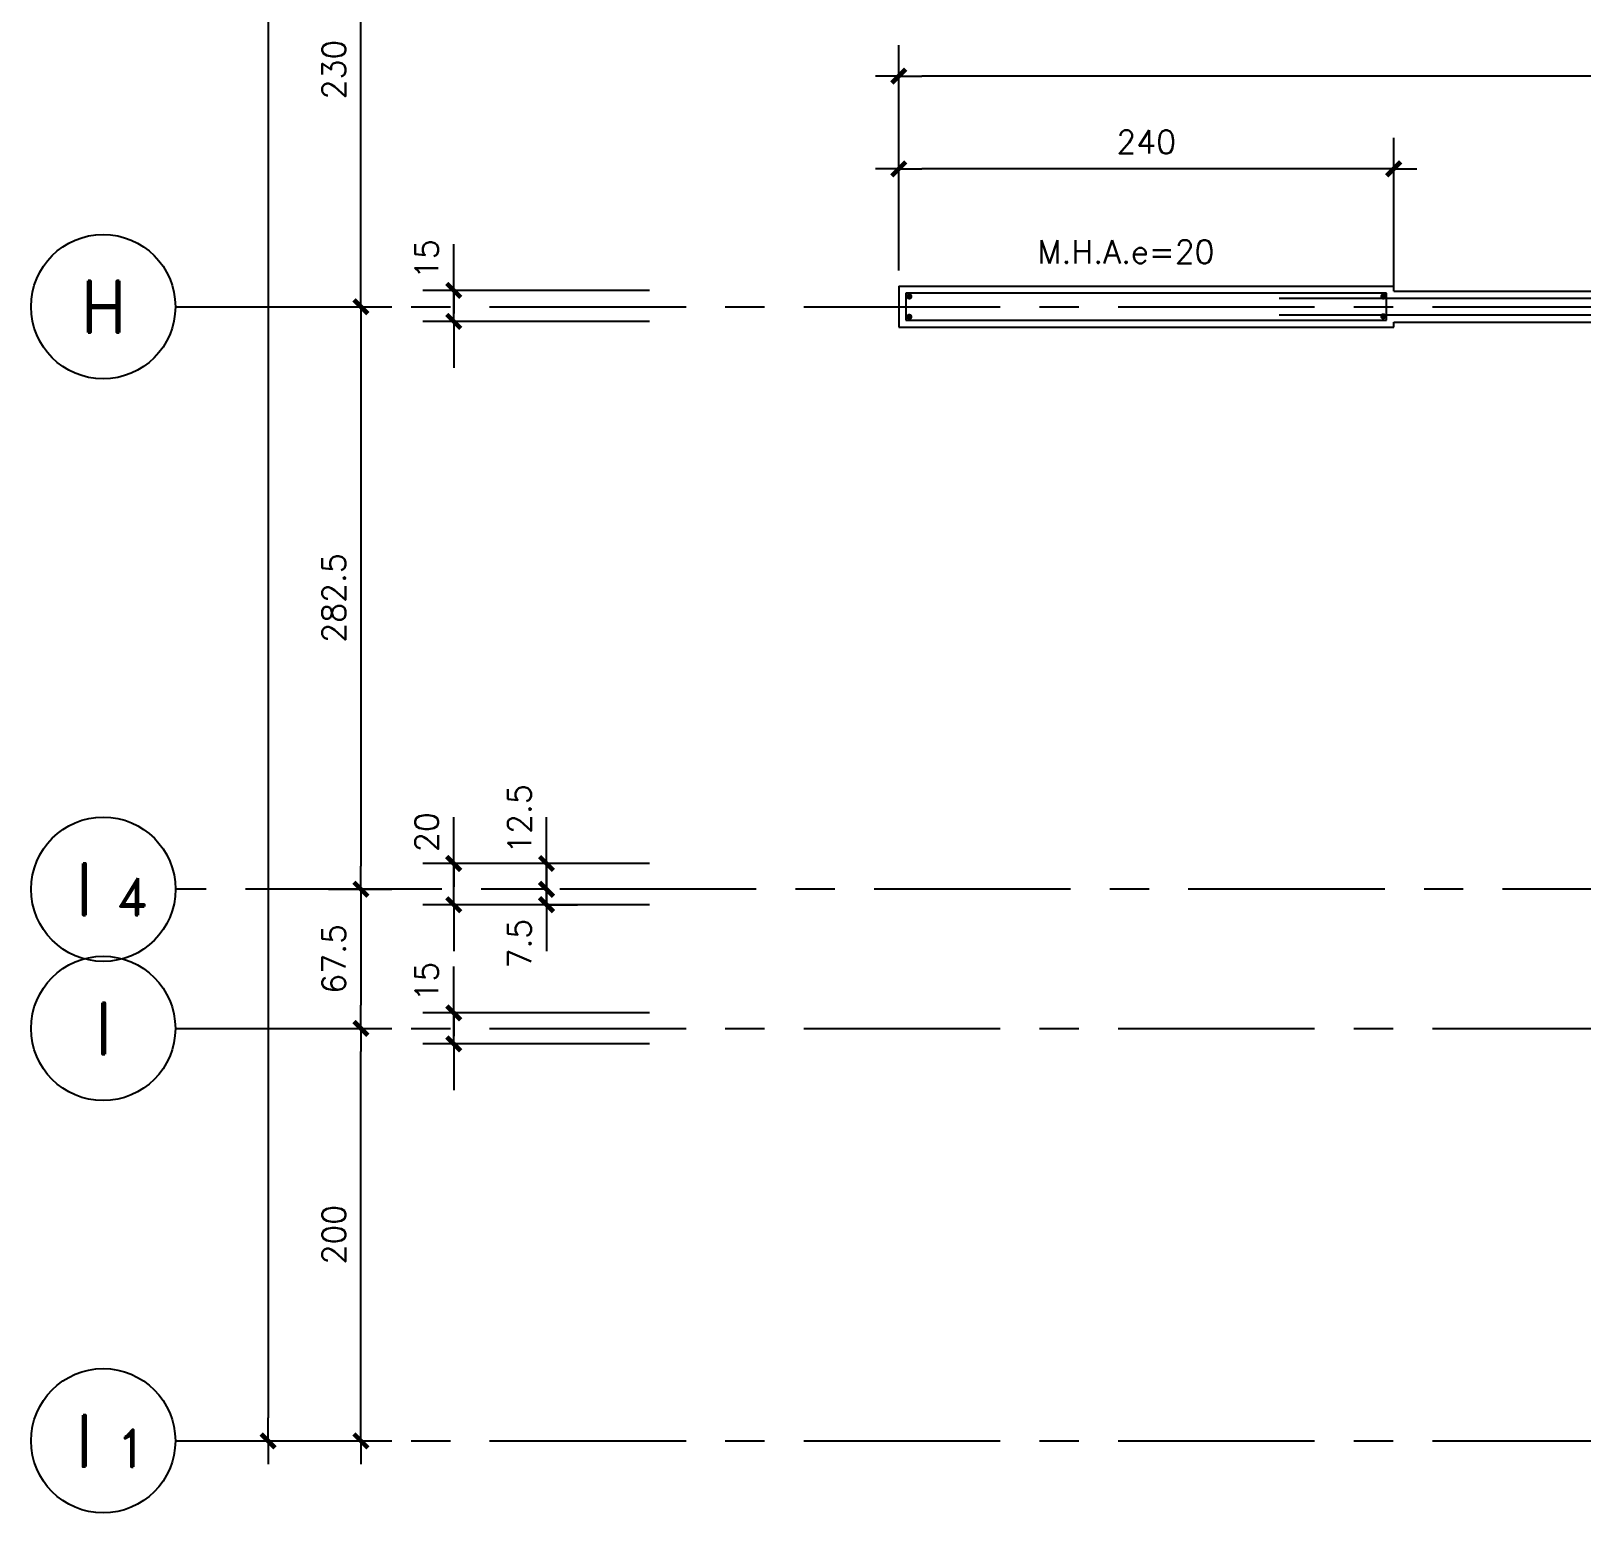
# Model space of a CAD drawing. Header units: millimetres. Extents: x -656851 to -651781, y 88238 to 91301.
# Drawn here: x -656851 to -656098, y 88793 to 89512 of the extents above; entities that cross this region are included whole.
import ezdxf
from ezdxf.enums import TextEntityAlignment as Align

# ---------------------------------------------------------------- set-up
doc = ezdxf.new("R2010")
doc.units = ezdxf.units.MM
doc.header["$LTSCALE"] = 30
doc.linetypes.add('CENTER', pattern=[50.8, 31.75, -6.35, 6.35, -6.35])
for name, color, linetype in [('A-LINEA 015', 6, 'Continuous'), ('COTAS', 5, 'Continuous'), ('Cotas2', 1, 'Continuous'), ('EJES', 1, 'CENTER'), ('MALLA', 1, 'Continuous'), ('MUROS', 5, 'Continuous'), ('TEXTOS1', 9, 'Continuous')]:
    doc.layers.add(name, color=color, linetype=linetype)
doc.styles.add('ROMAND', font='romand')
doc.styles.add('ROMANS', font='romans')
doc.dimstyles.new('ING-50', dxfattribs={"dimscale": 5, "dimtxt": 2.25, "dimasz": 2.25, "dimexe": 3, "dimexo": 0, "dimgap": 1.5, "dimtad": 1, "dimdec": 1, "dimzin": 12, "dimdsep": 46, "dimtxsty": 'ROMANS', "dimblk1": 'TICK1', "dimblk2": 'TICK1', "dimsah": 1, "dimcen": 0.09, "dimclrd": 2, "dimclre": 1, "dimclrt": 3, "dimadec": 1, "dimazin": 3, "dimtfac": 1, "dimtdec": 1, "dimtix": 1, "dimtmove": 2, "dimatfit": 3, "dimfxl": 3, "dimtolj": 1, "dimtzin": 12, "dimarcsym": 0})

# ---------------------------------------------------------------- blocks, each defined once
blk = doc.blocks.new('EJE-1')
at = {"color": 3, "linetype": 'Continuous'}
blk.add_circle((0, 0), 35, dxfattribs=at)
at = {"color": 5, "linetype": 'Continuous', "style": 'ROMAND'}
blk.add_attdef('0', text='', height=25, dxfattribs=at).set_placement((0.23, 0), align=Align.MIDDLE)
blk = doc.blocks.new('TICK1')
at = {"color": 2}
for points in [[(0, 0), (-1, 0)], [(0, 0), (1, 0)]]:
    blk.add_lwpolyline(points, dxfattribs=at)
at = {"color": 2, "const_width": 0.2}
blk.add_lwpolyline([(-0.3, -0.3), (0.3, 0.3)], dxfattribs=at)
blk = doc.blocks.new('*D21')
at = {"layer": 'COTAS', "color": 2, "lineweight": -2}
for p, q in [((-656645.54, 89397.38), (-656645.54, 89408.63)), ((-656645.54, 89371.13), (-656645.54, 89386.13)), ((-656645.54, 89359.88), (-656645.54, 89348.63))]:
    blk.add_line(p, q, dxfattribs=at)
at = {"layer": 'COTAS', "color": 1, "lineweight": -2}
for p, q in [((-656645.54, 89386.13), (-656660.54, 89386.13)), ((-656645.54, 89371.13), (-656660.54, 89371.13))]:
    blk.add_line(p, q, dxfattribs=at)
at = {"layer": 'Defpoints', "color": 0}
for p in [(-656645.54, 89386.13), (-656645.54, 89386.13), (-656645.54, 89371.13)]:
    blk.add_point(p, dxfattribs=at)
at = {"layer": 'COTAS', "color": 2, "lineweight": -2, "xscale": 11.25, "yscale": 11.25, "zscale": 11.25}
for p, rotation in [((-656645.54, 89386.13), 270), ((-656645.54, 89371.13), 90)]:
    blk.add_blockref('TICK1', p, dxfattribs=dict(at, rotation=rotation))
at = {"layer": 'COTAS', "color": 3, "insert": (-656658.66, 89401.33), "char_height": 11.25, "attachment_point": 5, "rotation": 90, "style": 'ROMANS'}
blk.add_mtext('\\A1;15', dxfattribs=at)
blk = doc.blocks.new('*D22')
at = {"layer": 'COTAS', "color": 1, "lineweight": -2}
for p, q in [((-656704.41, 89608.25), (-656675.54, 89608.25)), ((-656700.86, 89378.25), (-656675.54, 89378.25))]:
    blk.add_line(p, q, dxfattribs=at)
at = {"layer": 'COTAS', "color": 2, "lineweight": -2}
blk.add_line((-656690.54, 89389.5), (-656690.54, 89597), dxfattribs=at)
at = {"layer": 'Defpoints', "color": 0}
for p in [(-656704.41, 89608.25), (-656690.54, 89608.25), (-656700.86, 89378.25)]:
    blk.add_point(p, dxfattribs=at)
at = {"layer": 'COTAS', "color": 2, "lineweight": -2, "xscale": 11.25, "yscale": 11.25, "zscale": 11.25}
for p, rotation in [((-656690.54, 89608.25), 90), ((-656690.54, 89378.25), 270)]:
    blk.add_blockref('TICK1', p, dxfattribs=dict(at, rotation=rotation))
at = {"layer": 'COTAS', "color": 3, "insert": (-656703.66, 89493.25), "char_height": 11.25, "attachment_point": 5, "rotation": 90, "style": 'ROMANS'}
blk.add_mtext('\\A1;230', dxfattribs=at)
blk = doc.blocks.new('*D23')
at = {"layer": 'COTAS', "color": 2, "lineweight": -2}
for p, q in [((-656645.54, 89047), (-656645.54, 89058.25)), ((-656645.54, 89020.75), (-656645.54, 89035.75)), ((-656645.54, 89009.5), (-656645.54, 88998.25))]:
    blk.add_line(p, q, dxfattribs=at)
at = {"layer": 'COTAS', "color": 1, "lineweight": -2}
for p, q in [((-656645.54, 89035.75), (-656660.54, 89035.75)), ((-656645.54, 89020.75), (-656660.54, 89020.75))]:
    blk.add_line(p, q, dxfattribs=at)
at = {"layer": 'Defpoints', "color": 0}
for p in [(-656645.54, 89035.75), (-656645.54, 89035.75), (-656645.54, 89020.75)]:
    blk.add_point(p, dxfattribs=at)
at = {"layer": 'COTAS', "color": 2, "lineweight": -2, "xscale": 11.25, "yscale": 11.25, "zscale": 11.25}
for p, rotation in [((-656645.54, 89035.75), 270), ((-656645.54, 89020.75), 90)]:
    blk.add_blockref('TICK1', p, dxfattribs=dict(at, rotation=rotation))
at = {"layer": 'COTAS', "color": 3, "insert": (-656658.66, 89050.96), "char_height": 11.25, "attachment_point": 5, "rotation": 90, "style": 'ROMANS'}
blk.add_mtext('\\A1;15', dxfattribs=at)
blk = doc.blocks.new('*D24')
at = {"layer": 'COTAS', "color": 1, "lineweight": -2}
for p, q in [((-656705.21, 89095.75), (-656675.54, 89095.75)), ((-656706.25, 89028.25), (-656675.54, 89028.25))]:
    blk.add_line(p, q, dxfattribs=at)
at = {"layer": 'COTAS', "color": 2, "lineweight": -2}
blk.add_line((-656690.54, 89084.5), (-656690.54, 89039.5), dxfattribs=at)
at = {"layer": 'Defpoints', "color": 0}
for p in [(-656705.21, 89095.75), (-656706.25, 89028.25), (-656690.54, 89028.25)]:
    blk.add_point(p, dxfattribs=at)
at = {"layer": 'COTAS', "color": 2, "lineweight": -2, "xscale": 11.25, "yscale": 11.25, "zscale": 11.25}
for p, rotation in [((-656690.54, 89095.75), 90), ((-656690.54, 89028.25), 270)]:
    blk.add_blockref('TICK1', p, dxfattribs=dict(at, rotation=rotation))
at = {"layer": 'COTAS', "color": 3, "insert": (-656703.66, 89062), "char_height": 11.25, "attachment_point": 5, "rotation": 90, "style": 'ROMANS'}
blk.add_mtext('\\A1;67.5', dxfattribs=at)
blk = doc.blocks.new('*D9')
at = {"layer": 'COTAS', "color": 1, "lineweight": -2}
for p, q in [((-656706.25, 89028.25), (-656675.54, 89028.25)), ((-656703.17, 88828.25), (-656675.54, 88828.25))]:
    blk.add_line(p, q, dxfattribs=at)
at = {"layer": 'COTAS', "color": 2, "lineweight": -2}
blk.add_line((-656690.54, 88839.5), (-656690.54, 89017), dxfattribs=at)
at = {"layer": 'Defpoints', "color": 0}
for p in [(-656706.25, 89028.25), (-656690.54, 89028.25), (-656703.17, 88828.25)]:
    blk.add_point(p, dxfattribs=at)
at = {"layer": 'COTAS', "color": 2, "lineweight": -2, "xscale": 11.25, "yscale": 11.25, "zscale": 11.25}
for p, rotation in [((-656690.54, 89028.25), 90), ((-656690.54, 88828.25), 270)]:
    blk.add_blockref('TICK1', p, dxfattribs=dict(at, rotation=rotation))
at = {"layer": 'COTAS', "color": 3, "insert": (-656703.66, 88928.25), "char_height": 11.25, "attachment_point": 5, "rotation": 90, "style": 'ROMANS'}
blk.add_mtext('\\A1;200', dxfattribs=at)
blk = doc.blocks.new('*D10')
at = {"layer": 'COTAS', "color": 1, "lineweight": -2}
for p, q in [((-656736.5, 90860.75), (-656720.54, 90860.75)), ((-656745.08, 88828.25), (-656720.54, 88828.25))]:
    blk.add_line(p, q, dxfattribs=at)
at = {"layer": 'COTAS', "color": 2, "lineweight": -2}
blk.add_line((-656735.54, 90849.5), (-656735.54, 88839.5), dxfattribs=at)
at = {"layer": 'Defpoints', "color": 0}
for p in [(-656736.5, 90860.75), (-656745.08, 88828.25), (-656735.54, 88828.25)]:
    blk.add_point(p, dxfattribs=at)
at = {"layer": 'COTAS', "color": 2, "lineweight": -2, "xscale": 11.25, "yscale": 11.25, "zscale": 11.25}
for p, rotation in [((-656735.54, 90860.75), 90), ((-656735.54, 88828.25), 270)]:
    blk.add_blockref('TICK1', p, dxfattribs=dict(at, rotation=rotation))
at = {"layer": 'COTAS', "color": 3, "insert": (-656748.66, 89844.5), "char_height": 11.25, "attachment_point": 5, "rotation": 90, "style": 'ROMANS'}
blk.add_mtext('\\A1;2032.5', dxfattribs=at)
blk = doc.blocks.new('eje-3')
at = {"color": 3, "linetype": 'Continuous'}
blk.add_circle((0, 0), 35, dxfattribs=at)
at = {"color": 5, "linetype": 'Continuous', "style": 'ROMAND'}
for height, p in [(25, (-9.19, 0)), (18, (13.69, -3.58))]:
    blk.add_attdef('0', text='', height=height, dxfattribs=at).set_placement(p, align=Align.MIDDLE)
blk = doc.blocks.new('*D132')
at = {"layer": 'COTAS', "color": 1, "lineweight": -2}
for p, q in [((-656429.71, 89395.86), (-656429.71, 89460.06)), ((-656189.71, 89388.25), (-656189.71, 89460.06))]:
    blk.add_line(p, q, dxfattribs=at)
at = {"layer": 'COTAS', "color": 2, "lineweight": -2}
blk.add_line((-656200.96, 89445.06), (-656418.46, 89445.06), dxfattribs=at)
at = {"layer": 'Defpoints', "color": 0}
for p in [(-656429.71, 89445.06), (-656429.71, 89395.86), (-656189.71, 89388.25)]:
    blk.add_point(p, dxfattribs=at)
at = {"layer": 'COTAS', "color": 2, "lineweight": -2, "xscale": 11.25, "yscale": 11.25, "zscale": 11.25, "rotation": 180}
blk.add_blockref('TICK1', (-656429.71, 89445.06), dxfattribs=at)
at = {"layer": 'COTAS', "color": 2, "lineweight": -2, "xscale": 11.25, "yscale": 11.25, "zscale": 11.25}
blk.add_blockref('TICK1', (-656189.71, 89445.06), dxfattribs=at)
at = {"layer": 'COTAS', "color": 3, "insert": (-656309.71, 89458.19), "char_height": 11.25, "attachment_point": 5, "style": 'ROMANS'}
blk.add_mtext('\\A1;240', dxfattribs=at)
blk = doc.blocks.new('*D183')
at = {"layer": 'COTAS', "color": 1, "lineweight": -2}
for p, q in [((-656701.9, 89378.25), (-656675.54, 89378.25)), ((-656706.25, 89095.75), (-656675.54, 89095.75))]:
    blk.add_line(p, q, dxfattribs=at)
at = {"layer": 'COTAS', "color": 2, "lineweight": -2}
blk.add_line((-656690.54, 89367), (-656690.54, 89107), dxfattribs=at)
at = {"layer": 'Defpoints', "color": 0}
for p in [(-656701.9, 89378.25), (-656706.25, 89095.75), (-656690.54, 89095.75)]:
    blk.add_point(p, dxfattribs=at)
at = {"layer": 'COTAS', "color": 2, "lineweight": -2, "xscale": 11.25, "yscale": 11.25, "zscale": 11.25}
for p, rotation in [((-656690.54, 89378.25), 90), ((-656690.54, 89095.75), 270)]:
    blk.add_blockref('TICK1', p, dxfattribs=dict(at, rotation=rotation))
at = {"layer": 'COTAS', "color": 3, "insert": (-656703.66, 89237), "char_height": 11.25, "attachment_point": 5, "rotation": 90, "style": 'ROMANS'}
blk.add_mtext('\\A1;282.5', dxfattribs=at)
blk = doc.blocks.new('*D184')
at = {"layer": 'COTAS', "color": 2, "lineweight": -2}
for p, q in [((-656645.54, 89119.5), (-656645.54, 89130.75)), ((-656645.54, 89088.25), (-656645.54, 89108.25)), ((-656645.54, 89077), (-656645.54, 89065.75))]:
    blk.add_line(p, q, dxfattribs=at)
at = {"layer": 'COTAS', "color": 1, "lineweight": -2}
for p, q in [((-656645.54, 89108.25), (-656660.54, 89108.25)), ((-656645.54, 89088.25), (-656660.54, 89088.25))]:
    blk.add_line(p, q, dxfattribs=at)
at = {"layer": 'Defpoints', "color": 0}
for p in [(-656645.54, 89108.25), (-656645.54, 89108.25), (-656645.54, 89088.25)]:
    blk.add_point(p, dxfattribs=at)
at = {"layer": 'COTAS', "color": 2, "lineweight": -2, "xscale": 11.25, "yscale": 11.25, "zscale": 11.25}
for p, rotation in [((-656645.54, 89108.25), 270), ((-656645.54, 89088.25), 90)]:
    blk.add_blockref('TICK1', p, dxfattribs=dict(at, rotation=rotation))
at = {"layer": 'COTAS', "color": 3, "insert": (-656658.66, 89123.46), "char_height": 11.25, "attachment_point": 5, "rotation": 90, "style": 'ROMANS'}
blk.add_mtext('\\A1;20', dxfattribs=at)
blk = doc.blocks.new('*D200')
at = {"layer": 'COTAS', "color": 1, "lineweight": -2}
for p, q in [((-656429.71, 89424.79), (-656429.71, 89505.06)), ((-655509.71, 89495.92), (-655509.71, 89475.06))]:
    blk.add_line(p, q, dxfattribs=at)
at = {"layer": 'COTAS', "color": 2, "lineweight": -2}
blk.add_line((-655520.96, 89490.06), (-656418.46, 89490.06), dxfattribs=at)
at = {"layer": 'Defpoints', "color": 0}
for p in [(-655509.71, 89495.92), (-656429.71, 89490.06), (-656429.71, 89424.79)]:
    blk.add_point(p, dxfattribs=at)
at = {"layer": 'COTAS', "color": 2, "lineweight": -2, "xscale": 11.25, "yscale": 11.25, "zscale": 11.25, "rotation": 180}
blk.add_blockref('TICK1', (-656429.71, 89490.06), dxfattribs=at)
at = {"layer": 'COTAS', "color": 2, "lineweight": -2, "xscale": 11.25, "yscale": 11.25, "zscale": 11.25}
blk.add_blockref('TICK1', (-655509.71, 89490.06), dxfattribs=at)
at = {"layer": 'COTAS', "color": 3, "insert": (-655969.71, 89503.19), "char_height": 11.25, "attachment_point": 5, "style": 'ROMANS'}
blk.add_mtext('\\A1;920', dxfattribs=at)
blk = doc.blocks.new('*D244')
at = {"layer": 'COTAS', "color": 2, "lineweight": -2}
for p, q in [((-656600.54, 89119.5), (-656600.54, 89130.75)), ((-656600.54, 89095.75), (-656600.54, 89108.25)), ((-656600.54, 89084.5), (-656600.54, 89073.25))]:
    blk.add_line(p, q, dxfattribs=at)
at = {"layer": 'COTAS', "color": 1, "lineweight": -2}
for p, q in [((-656600.54, 89108.25), (-656615.54, 89108.25)), ((-656600.54, 89095.75), (-656615.54, 89095.75))]:
    blk.add_line(p, q, dxfattribs=at)
at = {"layer": 'Defpoints', "color": 0}
for p in [(-656600.54, 89108.25), (-656600.54, 89108.25), (-656600.54, 89095.75)]:
    blk.add_point(p, dxfattribs=at)
at = {"layer": 'COTAS', "color": 2, "lineweight": -2, "xscale": 11.25, "yscale": 11.25, "zscale": 11.25}
for p, rotation in [((-656600.54, 89108.25), 270), ((-656600.54, 89095.75), 90)]:
    blk.add_blockref('TICK1', p, dxfattribs=dict(at, rotation=rotation))
at = {"layer": 'COTAS', "color": 3, "insert": (-656613.66, 89129.82), "char_height": 11.25, "attachment_point": 5, "rotation": 90, "style": 'ROMANS'}
blk.add_mtext('\\A1;12.5', dxfattribs=at)
blk = doc.blocks.new('*D245')
at = {"layer": 'COTAS', "color": 2, "lineweight": -2}
for p, q in [((-656600.54, 89107), (-656600.54, 89118.25)), ((-656600.54, 89088.25), (-656600.54, 89095.75)), ((-656600.54, 89077), (-656600.54, 89065.75))]:
    blk.add_line(p, q, dxfattribs=at)
at = {"layer": 'COTAS', "color": 1, "lineweight": -2}
for p, q in [((-656600.54, 89095.75), (-656615.54, 89095.75)), ((-656600.54, 89088.25), (-656585.54, 89088.25))]:
    blk.add_line(p, q, dxfattribs=at)
at = {"layer": 'Defpoints', "color": 0}
for p in [(-656600.54, 89095.75), (-656600.54, 89095.75), (-656600.54, 89088.25)]:
    blk.add_point(p, dxfattribs=at)
at = {"layer": 'COTAS', "color": 2, "lineweight": -2, "xscale": 11.25, "yscale": 11.25, "zscale": 11.25}
for p, rotation in [((-656600.54, 89095.75), 270), ((-656600.54, 89088.25), 90)]:
    blk.add_blockref('TICK1', p, dxfattribs=dict(at, rotation=rotation))
at = {"layer": 'COTAS', "color": 3, "insert": (-656613.66, 89069.39), "char_height": 11.25, "attachment_point": 5, "rotation": 90, "style": 'ROMANS'}
blk.add_mtext('\\A1;7.5', dxfattribs=at)

msp = doc.modelspace()

# ---------------------------------------------------------------- linework, layer by layer
at = {"layer": 'Cotas2'}
for p, q in [((-656550.536, 89386.128), (-656658.532, 89386.128)), ((-656550.536, 89371.128), (-656658.532, 89371.128)), ((-656550.536, 89108.253), (-656658.532, 89108.253)), ((-656550.536, 89088.253), (-656658.532, 89088.253)), ((-656550.536, 89035.753), (-656658.532, 89035.753)), ((-656550.536, 89020.753), (-656658.532, 89020.753))]:
    msp.add_line(p, q, dxfattribs=at)
at = {"layer": 'EJES', "ltscale": 0.1}
for p, q in [((-656780.536, 89378.253), (-653139.035, 89378.253)), ((-655584.45, 89095.753), (-656780.482, 89095.753)), ((-656780.536, 89028.253), (-653137.403, 89028.253)), ((-656780.536, 88828.253), (-653137.403, 88828.253))]:
    msp.add_line(p, q, dxfattribs=at)
at = {"layer": 'MALLA', "ltscale": 0.5}
for p, q in [((-656426.215, 89384.753), (-656426.215, 89371.753)), ((-656193.163, 89384.753), (-656426.215, 89384.753)), ((-655155.715, 89382.253), (-656245.238, 89382.253)), ((-656193.163, 89371.753), (-656193.163, 89384.753)), ((-656426.215, 89371.753), (-656193.163, 89371.753)), ((-656245.238, 89374.253), (-655155.715, 89374.253))]:
    msp.add_line(p, q, dxfattribs=at)
at = {"layer": 'MALLA', "ltscale": 0.5, "const_width": 1.5}
for points in [[(-656425.374, 89383.189, 1), (-656423.874, 89383.189, 1)], [(-656195.504, 89383.163, 1), (-656194.004, 89383.163, 1)], [(-656425.374, 89373.344, 1), (-656423.874, 89373.344, 1)], [(-656195.504, 89373.591, 1), (-656194.004, 89373.591, 1)]]:
    msp.add_lwpolyline(points, format="xyb", close=True, dxfattribs=at)
at = {"layer": 'MUROS', "ltscale": 0.5}
for p, q in [((-656429.715, 89388.253), (-656429.715, 89368.253)), ((-656429.715, 89388.253), (-656189.715, 89388.253)), ((-656189.715, 89385.753), (-656189.715, 89388.253)), ((-656189.715, 89385.753), (-655167.215, 89385.753)), ((-656189.715, 89370.753), (-655152.215, 89370.753)), ((-656189.715, 89368.253), (-656189.715, 89370.753)), ((-656429.715, 89368.253), (-656189.715, 89368.253))]:
    msp.add_line(p, q, dxfattribs=at)

# ---------------------------------------------------------------- block references
at = {"layer": 'A-LINEA 015', "ltscale": 0.5}
for p, values in [((-656815.536, 89378.253), {'0': 'H'}), ((-656815.536, 89028.253), {'0': 'I'})]:
    msp.add_blockref('EJE-1', p, dxfattribs=at).add_auto_attribs(values)
ref = msp.add_blockref('eje-3', (-656815.482, 89095.753), dxfattribs=at)
ref.add_attrib('0', 'I', dxfattribs={"layer": '0', "color": 5, "linetype": 'Continuous', "height": 25, "style": 'ROMAND'}).set_placement((-656824.673, 89095.753), align=Align.MIDDLE)
ref.add_attrib('0', '4', dxfattribs={"layer": '0', "color": 5, "linetype": 'Continuous', "height": 18, "style": 'ROMAND'}).set_placement((-656801.796, 89092.17), align=Align.MIDDLE)
ref = msp.add_blockref('eje-3', (-656815.536, 88828.297), dxfattribs=at)
ref.add_attrib('0', 'I', dxfattribs={"layer": '0', "color": 5, "linetype": 'Continuous', "height": 25, "style": 'ROMAND'}).set_placement((-656824.727, 88828.297), align=Align.MIDDLE)
ref.add_attrib('0', '1', dxfattribs={"layer": '0', "color": 5, "linetype": 'Continuous', "height": 18, "style": 'ROMAND'}).set_placement((-656801.85, 88824.714), align=Align.MIDDLE)

# ---------------------------------------------------------------- texts
at = {"layer": 'TEXTOS1', "style": 'ROMANS'}
msp.add_text('M.H.A.e=20', height=11.25, dxfattribs=at).set_placement((-656319.499, 89399.256), align=Align.CENTER)

# ---------------------------------------------------------------- dimensions: what is measured, and where the dimension line sits
at = {"layer": 'COTAS'}
for base, p1, p2, angle, picture, middle in [((-656735.536, 88828.253), (-656736.498, 90860.753), (-656745.08, 88828.253), 270, '*D10', (-656748.661, 89844.503)), ((-656690.536, 89608.253), (-656700.861, 89378.253), (-656704.406, 89608.253), 90, '*D22', (-656703.661, 89493.253)), ((-656690.536, 89095.753), (-656701.901, 89378.253), (-656706.255, 89095.753), 270, '*D183', (-656703.661, 89237.003)), ((-656690.536, 89028.253), (-656705.215, 89095.753), (-656706.255, 89028.253), 270, '*D24', (-656703.661, 89062.003)), ((-656690.536, 89028.253), (-656703.173, 88828.253), (-656706.255, 89028.253), 90, '*D9', (-656703.661, 88928.253))]:
    dim = msp.add_linear_dim(base=base, p1=p1, p2=p2, angle=angle, dimstyle='ING-50', dxfattribs=at)
    dim.commit()
    dim.dimension.update_dxf_attribs({"geometry": picture, "text_midpoint": middle})
for base, p1, p2, picture, middle in [((-656429.715, 89490.062), (-655509.715, 89495.921), (-656429.715, 89424.792), '*D200', (-655969.715, 89503.187)), ((-656429.715, 89445.062), (-656189.715, 89388.253), (-656429.715, 89395.86), '*D132', (-656309.715, 89458.187))]:
    dim = msp.add_linear_dim(base=base, p1=p1, p2=p2, dimstyle='ING-50', dxfattribs=at)
    dim.commit()
    dim.dimension.update_dxf_attribs({"geometry": picture, "text_midpoint": middle})
for base, p1, p2, picture, middle in [((-656645.536, 89386.128), (-656645.536, 89371.128), (-656645.536, 89386.128), '*D21', (-656658.661, 89401.333)), ((-656600.536, 89108.253), (-656600.536, 89095.753), (-656600.536, 89108.253), '*D244', (-656613.661, 89129.819)), ((-656645.536, 89108.253), (-656645.536, 89088.253), (-656645.536, 89108.253), '*D184', (-656658.661, 89123.458)), ((-656600.536, 89095.753), (-656600.536, 89088.253), (-656600.536, 89095.753), '*D245', (-656613.661, 89069.389)), ((-656645.536, 89035.753), (-656645.536, 89020.753), (-656645.536, 89035.753), '*D23', (-656658.661, 89050.958))]:
    dim = msp.add_linear_dim(base=base, p1=p1, p2=p2, angle=90, dimstyle='ING-50', dxfattribs=at)
    dim.commit()
    dim.dimension.update_dxf_attribs({"geometry": picture, "text_midpoint": middle, "dimtype": 160})

doc.saveas('drawing.dxf')
